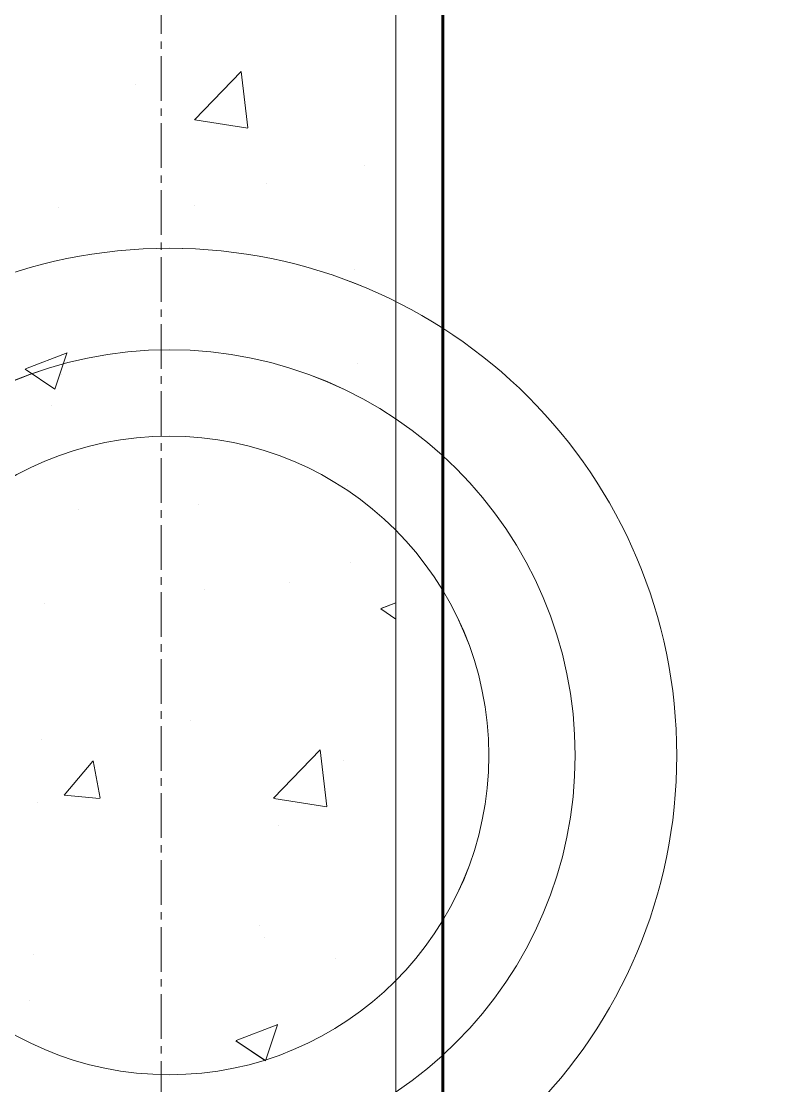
# Model space of a CAD drawing. Header units: millimetres. Extents: x 470010 to 1231400, y -134005 to 421770.
# Drawn here: x 672813.9 to 673135.9, y -47694.1 to -47240 of the extents above; entities that cross this region are included whole.
import ezdxf
from ezdxf.enums import TextEntityAlignment as Align

# ---------------------------------------------------------------- set-up
doc = ezdxf.new("R2010")
doc.units = ezdxf.units.MM
doc.linetypes.add('CENTER2', pattern=[28.575, 19.05, -3.175, 3.175, -3.175])
doc.layers.get('Defpoints').update_dxf_attribs({"color": 140})
for name, color, linetype, lineweight in [('0) шп потолок', 3, 'Continuous', 60), ('АР_Стены ПЕНОблок', 52, 'Continuous', 20), ('АР_Штриховка', 8, 'Continuous', 0)]:
    doc.layers.add(name, color=color, linetype=linetype, lineweight=lineweight)
doc.layers.add('АР_Делит', color=120, linetype='Continuous', lineweight=0, plot=False)
doc.layers.add('РД_Оси_100', color=7, linetype='Continuous', lineweight=0, true_color=0x525252)
doc.styles.add('style1', font='ARIALN.TTF')

# ---------------------------------------------------------------- blocks, each defined once
blk = doc.blocks.new('СОШ_2200_АР_ОСИ_М100_28.05.24')
at = {"layer": 'РД_Оси_100', "color": 251, "linetype": 'CENTER2', "true_color": 0x636466}
blk.add_line((0, -6155), (0, 139938.679), dxfattribs=at)
blk = doc.blocks.new('A$C9108343f')
at = {"layer": '0) шп потолок'}
blk.add_lwpolyline([(14844.96, 52575), (14844.96, 61255), (7274.96, 61255), (7274.96, 52155), (13824.96, 52155)], dxfattribs=at)
at = {"layer": 'АР_Делит', "color": 18, "true_color": 0x000000}
for radius in [216.34, 173.04, 136.21]:
    blk.add_circle((7158.34, 52813.08), radius, dxfattribs=at)
at = {"layer": 'АР_Стены ПЕНОблок', "color": 18, "linetype": 'Continuous', "lineweight": 20, "true_color": 0x000000}
blk.add_line((7254.96, 21355), (7254.96, 97555), dxfattribs=at)
at = {"layer": 'АР_Штриховка', "color": 18, "linetype": 'Continuous', "lineweight": 0, "true_color": 0x000000}
for p, q in [((7169.17, 53084.26), (7188.95, 53104.88)), ((7191.82, 53080.77), (7189.01, 53104.89)), ((7143.91, 53099.22), (7143.91, 53099.22)), ((7169.21, 53084.17), (7191.8, 53080.67)), ((7241.75, 53064.7), (7241.75, 53064.7)), ((7199.88, 53056.87), (7199.88, 53056.87)), ((7111.34, 53046.82), (7111.34, 53046.82)), ((7169.19, 53047.83), (7169.19, 53047.83)), ((7237.5, 53020.16), (7237.5, 53020.16)), ((7097, 52977.98), (7114.79, 52984.81)), ((7109.58, 52969.32), (7114.73, 52984.67)), ((7096.94, 52977.84), (7109.57, 52969.32)), ((7238.66, 52980.15), (7238.66, 52980.15)), ((7112.61, 52975.67), (7112.61, 52975.67)), ((7108.25, 52962.26), (7108.25, 52962.26)), ((7234.27, 52928.35), (7234.27, 52928.35)), ((7119.73, 52918.04), (7119.73, 52918.04)), ((7170.68, 52919.97), (7170.68, 52919.97)), ((7235.57, 52895.59), (7235.57, 52895.59)), ((7209.62, 52886.78), (7209.62, 52886.78)), ((7173.28, 52883.92), (7173.28, 52883.92)), ((7105.16, 52877.71), (7105.16, 52877.71)), ((7248.61, 52875.72), (7254.96, 52878.15)), ((7248.55, 52875.58), (7254.96, 52871.26)), ((7167.45, 52828.17), (7167.45, 52828.17)), ((7103.87, 52819.79), (7103.87, 52819.79)), ((7202.85, 52794.79), (7222.63, 52815.41)), ((7225.49, 52791.3), (7222.69, 52815.42)), ((7113.49, 52796.1), (7125.73, 52810.69)), ((7128.87, 52794.8), (7125.93, 52810.72)), ((7232.49, 52811.04), (7232.49, 52811.04)), ((7113.49, 52796.09), (7128.67, 52794.77)), ((7202.89, 52794.7), (7225.48, 52791.2)), ((7102.07, 52793.15), (7102.07, 52793.15)), ((7204.78, 52783.2), (7204.78, 52783.2)), ((7196.83, 52740.65), (7196.83, 52740.65)), ((7199.13, 52735.23), (7199.13, 52735.23)), ((7100.63, 52727.98), (7100.63, 52727.98)), ((7229.4, 52726.48), (7229.4, 52726.48)), ((7098.98, 52708.6), (7098.98, 52708.6)), ((7186.81, 52691.53), (7204.6, 52698.36)), ((7199.4, 52682.86), (7204.55, 52698.21)), ((7186.75, 52691.39), (7199.38, 52682.87))]:
    blk.add_line(p, q, dxfattribs=at)
at = {"layer": 'РД_Оси_100'}
blk.add_blockref('СОШ_2200_АР_ОСИ_М100_28.05.24', (7154.96, 6755), dxfattribs=at)
at = {"layer": 'Defpoints', "color": 18, "true_color": 0x000000, "style": 'style1'}
for p in [(143949.34, 316089.12), (143974.98, 281639.5), (143890.4, 273244.71), (143839.99, 264276.81), (143967.75, 254892.38), (12251.96, 104178.14), (12382.58, 96023.14)]:
    blk.add_attdef('АР-ПОМЕЩЕНИЕ:НАИМЕНОВАНИЕ', text='', height=100, dxfattribs=at).set_placement(p, align=Align.MIDDLE)
at = {"layer": 'Defpoints', "color": 18, "true_color": 0x000000, "style": 'style1', "flags": 8}
for p in [(143951.3, 279099.09), (143848.34, 269251.11), (143875.33, 260094.25), (144049.74, 250824.7), (163419.28, 238153.36), (155897.46, 237965.97), (183037.2, 237965.97), (143342.94, 237876.19)]:
    blk.add_attdef('АР-ПОМЕЩЕНИЕ:НАИМЕНОВАНИЕ', text='', height=100, dxfattribs=at).set_placement(p, align=Align.MIDDLE)

msp = doc.modelspace()

# ---------------------------------------------------------------- linework, layer by layer
at = {"layer": '0) шп потолок'}
msp.add_lwpolyline([(680563.57, -47791.242), (680563.57, -39111.242), (672993.57, -39111.242), (672993.57, -48211.242), (679543.57, -48211.242)], dxfattribs=at)
at = {"layer": 'АР_Делит', "color": 18, "true_color": 0x000000}
for radius in [216.336, 173.036, 136.212]:
    msp.add_circle((672876.957, -47553.162), radius, dxfattribs=at)
at = {"layer": 'АР_Стены ПЕНОблок', "color": 18, "linetype": 'Continuous', "lineweight": 20, "true_color": 0x000000}
msp.add_line((672973.57, -79011.242), (672973.57, -2811.242), dxfattribs=at)
at = {"layer": 'АР_Штриховка', "color": 18, "linetype": 'Continuous', "lineweight": 0, "true_color": 0x000000}
for p, q in [((672887.783, -47281.979), (672907.567, -47261.36)), ((672910.431, -47285.476), (672907.625, -47261.353)), ((672887.826, -47282.071), (672910.416, -47285.574)), ((672815.613, -47388.259), (672833.397, -47381.432)), ((672828.197, -47396.924), (672833.347, -47381.575)), ((672815.55, -47388.398), (672828.184, -47396.92)), ((672967.227, -47490.524), (672973.57, -47488.089)), ((672967.164, -47490.663), (672973.57, -47494.984)), ((672921.458, -47571.447), (672941.241, -47550.829)), ((672944.106, -47574.944), (672941.3, -47550.822)), ((672832.098, -47570.144), (672844.343, -47555.551)), ((672847.481, -47571.44), (672844.544, -47555.518)), ((672832.098, -47570.148), (672847.28, -47571.477)), ((672921.501, -47571.539), (672944.091, -47575.042)), ((672905.425, -47674.712), (672923.21, -47667.885)), ((672918.009, -47683.378), (672923.159, -47668.029)), ((672905.362, -47674.851), (672917.996, -47683.373))]:
    msp.add_line(p, q, dxfattribs=at)

# ---------------------------------------------------------------- block references
msp.add_blockref('A$C9108343f', (665718.612, -100366.242))
at = {"layer": 'РД_Оси_100'}
msp.add_blockref('СОШ_2200_АР_ОСИ_М100_28.05.24', (672873.57, -93611.242), dxfattribs=at)

doc.saveas('drawing.dxf')
